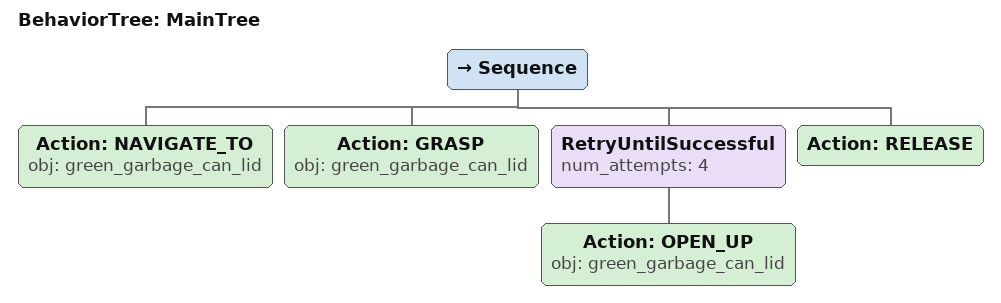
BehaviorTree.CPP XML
<root main_tree_to_execute="MainTree">
  <BehaviorTree ID="MainTree">
    <Sequence>
      <!-- Navigate to green_garbage_can_lid -->
      <Action ID="NAVIGATE_TO" obj="green_garbage_can_lid" />
      <!-- Grasp green_garbage_can_lid -->
      <Action ID="GRASP" obj="green_garbage_can_lid" />
      <!-- Retry OPEN green_garbage_can_lid up to 4 attempts -->
      <RetryUntilSuccessful num_attempts="4">
        <!-- Open green_garbage_can_lid -->
        <Action ID="OPEN_UP" obj="green_garbage_can_lid" />
      </RetryUntilSuccessful>
      <!-- Open up green_garbage_can_lid -->
      <Action ID="RELEASE" />
    </Sequence>
  </BehaviorTree>
</root>
